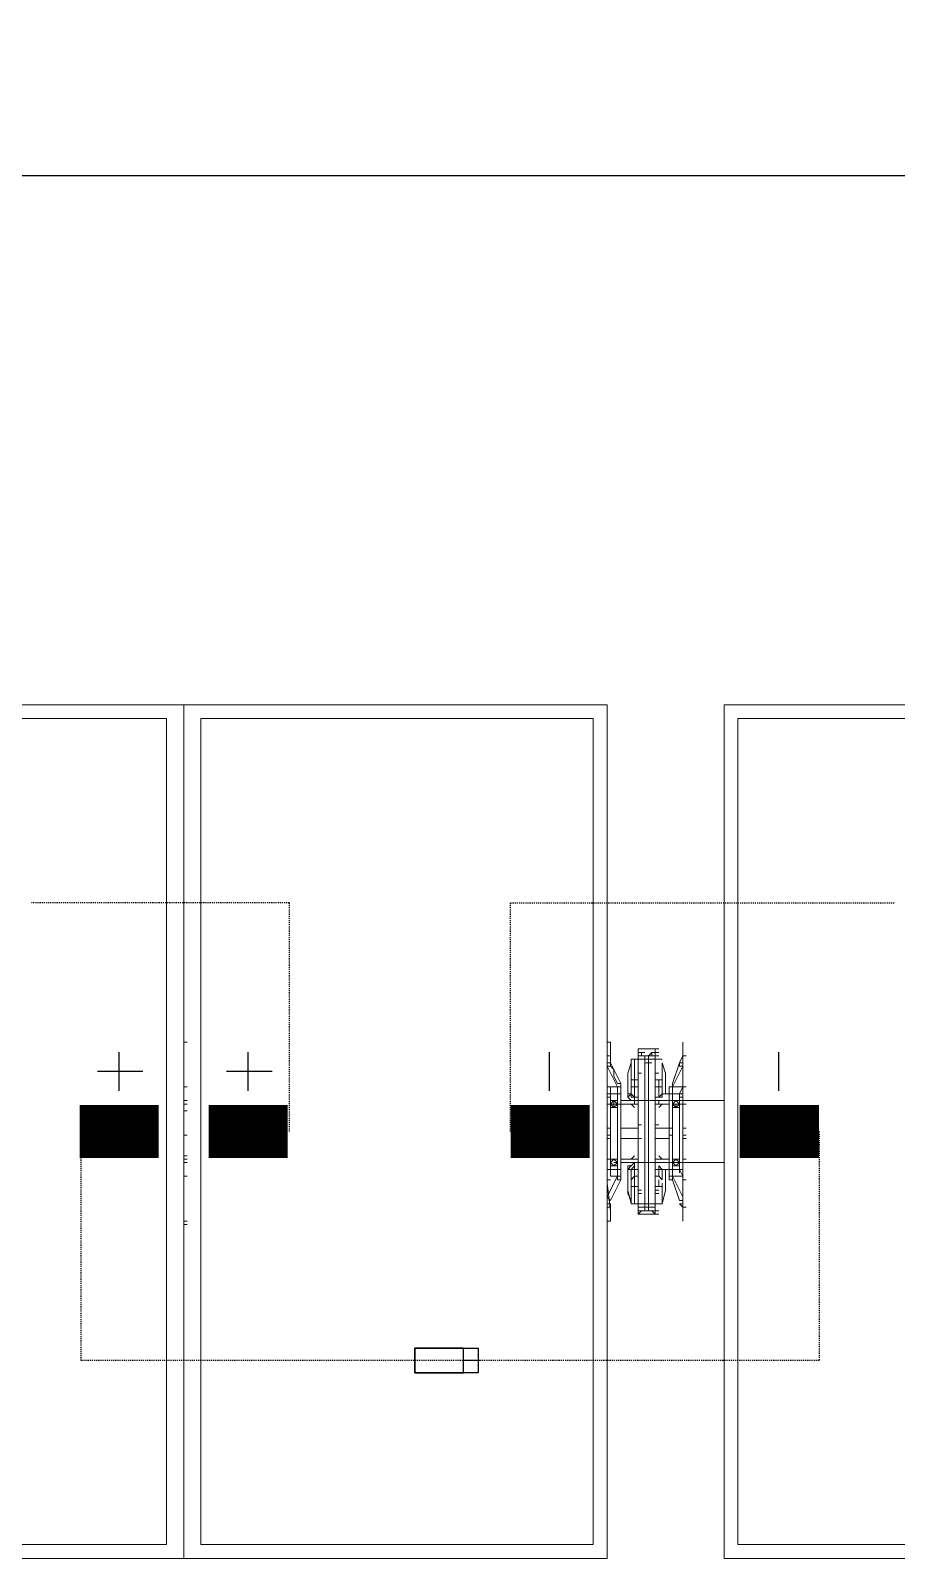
# Model space of a CAD drawing. Header units: feet. Extents: x -354 to 55127, y -297 to 4121.
# Drawn here: x 4968.8 to 5050.3, y 3657.8 to 3801.5 of the extents above; entities that cross this region are included whole.
import ezdxf

# ---------------------------------------------------------------- set-up
doc = ezdxf.new("R2010")
doc.units = ezdxf.units.FT
doc.header["$MEASUREMENT"] = 0
doc.linetypes.add('HIDDEN', pattern=[0.375, 0.25, -0.125])
for name, color, linetype in [('E-HARN-COMP', 8, 'Continuous'), ('E-TRNK-CABL-NEG', 6, 'HIDDEN'), ('E-TRUNK-CABLE-POS', 6, 'HIDDEN'), ('G-ANNO-TEXT', 1, 'Continuous'), ('Polarity-Text', 7, 'Continuous')]:
    doc.layers.add(name, color=color, linetype=linetype)

# ---------------------------------------------------------------- blocks, each defined once
blk = doc.blocks.new('A$C47dfd34d')
at = {"lineweight": 5}
for points in [[(4.0715, 0.41332), (2.21824, 0.41332)], [(5.98142, 0.41332), (4.12817, 0.41332)], [(3.86651, 0.23499), (3.86651, 0.24666), (3.86651, 0.24332)], [(4.0765, 0.21999), (4.0765, 0.21832), (4.0765, 0.21999), (4.07483, 0.21832), (4.07483, 0.21999), (4.07483, 0.21832), (4.0765, 0.21999), (4.0765, 0.22166), (4.07483, 0.22166), (4.0765, 0.22166), (4.0765, 0.21999), (4.07483, 0.21999), (4.0765, 0.21999), (4.07483, 0.21999), (4.0765, 0.21999), (4.07483, 0.21999), (4.0765, 0.21999), (4.07483, 0.21999), (4.0765, 0.21999), (4.07483, 0.21999), (4.0765, 0.21999), (4.07483, 0.21999), (4.0765, 0.21999), (4.07483, 0.21999), (4.0765, 0.21999), (4.07483, 0.21999), (4.0765, 0.21999), (4.07483, 0.21999), (4.0765, 0.21999), (4.07483, 0.21999), (4.0765, 0.21999), (4.0765, 0.22166), (4.07483, 0.22166), (4.07317, 0.22166), (4.07317, 0.21999), (4.07317, 0.22166), (4.07483, 0.22166), (4.0765, 0.22166), (4.0765, 0.21999), (4.07483, 0.21999), (4.07317, 0.21999), (4.07317, 0.22166), (4.07483, 0.22166), (4.07317, 0.22166), (4.07317, 0.21999), (4.07483, 0.21999), (4.07483, 0.21832), (4.0765, 0.21999), (4.0765, 0.22166), (4.0765, 0.22499), (4.07817, 0.22499), (4.07817, 0.18833), (4.0765, 0.18833), (4.07817, 0.18833), (4.07817, 0.18333), (4.0765, 0.18333), (4.0765, 0.18499), (4.07317, 0.18499), (4.07317, 0.18666), (4.07317, 0.18833), (4.0715, 0.18833), (4.0715, 0.18666), (4.0715, 0.18833), (4.07317, 0.18833), (4.0715, 0.18833), (4.0715, 0.22332), (4.0715, 0.22499), (4.0715, 0.22332), (4.07317, 0.22332), (4.07317, 0.22166), (4.07317, 0.22332), (4.07317, 0.22499), (4.0715, 0.22499), (4.0715, 0.22666), (4.0715, 0.22499), (4.07317, 0.22499), (4.07317, 0.22832), (4.0765, 0.22832), (4.07817, 0.22832), (4.07817, 0.22999), (4.07317, 0.23999), (4.07317, 0.24332), (4.07317, 0.24999), (4.0715, 0.24999), (4.07317, 0.24999), (4.07317, 0.24332), (4.07317, 0.24999), (4.0715, 0.24999), (4.07317, 0.24999), (4.07317, 0.24332), (4.07317, 0.23999), (4.0715, 0.23999), (4.07317, 0.23999), (4.07317, 0.23832), (4.0715, 0.23832), (4.0765, 0.22832), (4.0765, 0.22666), (4.0765, 0.22499), (4.07317, 0.22499), (4.07317, 0.22332), (4.07317, 0.22166), (4.07317, 0.22332), (4.0715, 0.22332)], [(4.07817, 0.21999), (4.0865, 0.21999), (4.07817, 0.21999), (4.0865, 0.21999), (4.08483, 0.21999), (4.08483, 0.22166), (4.0865, 0.22166), (4.0865, 0.19166), (4.08983, 0.19166), (4.08983, 0.22166), (4.08983, 0.23999), (4.08983, 0.24332), (4.08817, 0.24332), (4.08817, 0.24499), (4.0865, 0.24499), (4.0865, 0.24666), (4.08817, 0.24666), (4.09483, 0.24666), (4.09483, 0.24499), (4.09483, 0.24666), (4.09483, 0.24499), (4.09317, 0.24499), (4.09317, 0.24332), (4.0915, 0.24332), (4.09317, 0.24332)], [(4.08483, 0.22499), (4.08483, 0.22332), (4.0865, 0.22332), (4.08483, 0.22332), (4.08483, 0.22166), (4.08317, 0.22166), (4.0815, 0.22332), (4.0815, 0.22499), (4.0815, 0.22666), (4.0815, 0.22832), (4.0815, 0.23499), (4.08317, 0.23999), (4.08317, 0.23832), (4.08317, 0.23666), (4.08317, 0.23166), (4.08317, 0.23999), (4.0815, 0.23499), (4.0815, 0.22499), (4.0815, 0.22666), (4.0815, 0.22499), (4.0815, 0.23499), (4.08317, 0.23999), (4.08317, 0.23166), (4.08317, 0.22999), (4.08317, 0.22832), (4.08483, 0.22832), (4.08483, 0.23166), (4.0865, 0.23166), (4.08483, 0.23166), (4.08317, 0.23166), (4.08317, 0.23999), (4.08317, 0.24166), (4.08483, 0.24166), (4.08483, 0.22832), (4.0865, 0.22832), (4.08483, 0.22832), (4.08483, 0.22332), (4.08317, 0.22332), (4.08317, 0.22999), (4.08317, 0.22832), (4.08483, 0.22832), (4.08483, 0.23166), (4.08483, 0.24166), (4.0865, 0.24166), (4.0865, 0.24332), (4.08817, 0.24332), (4.0865, 0.24332), (4.0865, 0.24499), (4.0865, 0.24666), (4.08817, 0.24666), (4.0865, 0.24666), (4.08817, 0.24666), (4.0865, 0.24666), (4.0865, 0.24499), (4.0865, 0.24666), (4.0865, 0.24499), (4.0865, 0.24332), (4.0865, 0.23499), (4.0865, 0.21166), (4.0865, 0.20832), (4.0865, 0.20999), (4.0865, 0.20832), (4.0865, 0.20999), (4.0865, 0.20832), (4.0865, 0.20999), (4.08817, 0.20999), (4.0865, 0.20999), (4.08817, 0.20999), (4.0865, 0.20999), (4.0865, 0.21166), (4.0865, 0.20999), (4.08817, 0.20999), (4.0865, 0.20999), (4.0865, 0.21166), (4.0865, 0.20999), (4.0865, 0.21166), (4.0865, 0.20999), (4.0865, 0.20832), (4.0865, 0.21166), (4.0865, 0.23499), (4.0865, 0.24332), (4.0865, 0.23499)], [(4.08317, 0.24166), (4.08483, 0.24166), (4.08317, 0.24166), (4.08483, 0.24166), (4.0865, 0.24166), (4.08983, 0.24166), (4.0915, 0.24166), (4.0915, 0.24332), (4.09317, 0.24499), (4.09483, 0.24499), (4.09483, 0.24666), (4.08817, 0.24666), (4.0865, 0.24666), (4.0865, 0.24499), (4.0865, 0.23499), (4.08817, 0.23499), (4.0865, 0.23499), (4.08817, 0.23499), (4.0865, 0.23499), (4.08817, 0.23499)], [(4.08483, 0.19166), (4.0865, 0.19166), (4.08483, 0.19166), (4.0865, 0.19166), (4.08483, 0.19166), (4.0865, 0.19166), (4.0865, 0.22166), (4.08983, 0.22166), (4.08983, 0.19166), (4.0865, 0.19166), (4.08483, 0.19166), (4.0865, 0.19166), (4.08483, 0.19166), (4.0865, 0.19166), (4.0865, 0.22166), (4.08983, 0.22166), (4.08983, 0.23999), (4.0915, 0.23999), (4.09317, 0.23999), (4.0915, 0.23999), (4.08983, 0.23999), (4.0915, 0.23999), (4.09317, 0.23999), (4.0915, 0.23999), (4.08983, 0.23999), (4.08983, 0.24332), (4.08817, 0.24332), (4.08817, 0.24499), (4.0865, 0.24499), (4.0865, 0.24666), (4.08817, 0.24666), (4.09483, 0.24666), (4.09483, 0.24499), (4.0965, 0.24499), (4.09483, 0.24499), (4.09483, 0.24666), (4.0965, 0.24666)], [(4.0915, 0.24332), (4.08983, 0.24332), (4.0915, 0.24332), (4.08983, 0.24332), (4.08817, 0.24332), (4.08983, 0.24332), (4.0915, 0.24332), (4.08983, 0.24332), (4.08817, 0.24332), (4.08983, 0.24332), (4.08817, 0.24332), (4.08817, 0.24499), (4.0865, 0.24499), (4.0865, 0.24666), (4.0865, 0.24499), (4.08817, 0.24499), (4.08817, 0.24332), (4.08983, 0.24332), (4.08983, 0.24166), (4.0865, 0.24166), (4.0865, 0.22166), (4.08483, 0.22166), (4.0865, 0.22166), (4.08483, 0.22166), (4.0865, 0.22166)], [(4.08983, 0.24499), (4.08817, 0.24499), (4.0865, 0.24499), (4.08817, 0.24499), (4.08817, 0.24332), (4.08817, 0.24499), (4.0865, 0.24499), (4.0865, 0.24666), (4.09317, 0.24666)], [(4.0865, 0.24666), (4.0865, 0.24499), (4.0865, 0.24666)], [(4.0865, 0.24666), (4.0865, 0.24499), (4.08817, 0.24499), (4.08983, 0.24499), (4.08817, 0.24499), (4.0865, 0.24499), (4.08817, 0.24499), (4.08817, 0.24332), (4.08983, 0.24332), (4.0915, 0.24332), (4.08983, 0.24332), (4.08817, 0.24332), (4.08983, 0.24332), (4.08817, 0.24332), (4.08983, 0.24332), (4.0915, 0.24332), (4.0915, 0.24166), (4.0915, 0.24332), (4.09317, 0.24499), (4.09483, 0.24499), (4.09483, 0.24666), (4.09483, 0.24499), (4.09483, 0.24332), (4.09483, 0.23499), (4.09483, 0.21166), (4.09483, 0.20832), (4.1015, 0.20832), (4.10317, 0.20832), (4.1015, 0.20832), (4.1015, 0.20499)], [(4.0915, 0.24166), (4.08983, 0.24166), (4.08983, 0.24332), (4.08817, 0.24332), (4.08817, 0.24499), (4.0865, 0.24499), (4.08817, 0.24499), (4.08817, 0.24332), (4.08983, 0.24332), (4.08983, 0.24166), (4.0915, 0.24166), (4.08983, 0.24166), (4.08983, 0.22166), (4.08983, 0.19166), (4.0865, 0.19166), (4.0865, 0.22166)], [(4.0865, 0.24499), (4.0865, 0.24499)], [(4.0865, 0.24499), (4.0865, 0.24499)], [(4.10317, 0.20499), (4.1015, 0.20499), (4.1015, 0.20832), (4.09483, 0.20832), (4.09483, 0.20999), (4.0965, 0.20999), (4.09483, 0.20999), (4.0965, 0.20999), (4.09483, 0.20999), (4.09483, 0.20832), (4.09483, 0.21166), (4.09483, 0.23499), (4.09483, 0.24332), (4.09317, 0.24332), (4.09483, 0.24332), (4.09317, 0.24332), (4.09317, 0.24499), (4.09483, 0.24499), (4.09483, 0.24332), (4.09483, 0.23499), (4.09483, 0.21166), (4.09483, 0.20999), (4.09483, 0.21166), (4.09483, 0.23499), (4.0965, 0.23499), (4.09483, 0.23499), (4.09483, 0.24332), (4.09317, 0.24332), (4.09483, 0.24332), (4.09317, 0.24332), (4.0915, 0.24332), (4.09317, 0.24332), (4.0915, 0.24332), (4.09317, 0.24332), (4.0915, 0.24332), (4.08983, 0.24332), (4.0915, 0.24332), (4.08983, 0.24332), (4.0915, 0.24332), (4.09317, 0.24332), (4.0915, 0.24332), (4.09317, 0.24332), (4.0915, 0.24332), (4.09317, 0.24332), (4.0915, 0.24332), (4.09317, 0.24332), (4.0915, 0.24332), (4.09317, 0.24332), (4.0915, 0.24332), (4.08983, 0.24332), (4.0915, 0.24332), (4.08983, 0.24332), (4.0915, 0.24332), (4.08983, 0.24332), (4.08817, 0.24332), (4.08983, 0.24332), (4.08817, 0.24332), (4.08983, 0.24332), (4.08983, 0.19166), (4.0865, 0.19166), (4.0865, 0.17166), (4.08983, 0.17166), (4.0915, 0.17166), (4.0915, 0.19166), (4.08983, 0.19166), (4.08983, 0.17166), (4.08983, 0.19166), (4.08983, 0.17166), (4.0865, 0.17166), (4.0865, 0.19166), (4.0865, 0.17166), (4.08983, 0.17166), (4.08983, 0.19166), (4.0915, 0.19166), (4.08983, 0.19166)], [(4.0865, 0.24499), (4.0865, 0.24499)], [(4.0865, 0.24499), (4.0865, 0.24499)], [(4.0865, 0.24499), (4.0865, 0.24499)], [(4.0865, 0.24332), (4.0865, 0.24499)], [(4.0865, 0.24499), (4.0865, 0.24499)], [(4.09483, 0.24499), (4.09483, 0.24499)], [(4.09483, 0.24499), (4.09483, 0.24499)], [(4.09483, 0.24499), (4.09483, 0.24499)], [(4.09483, 0.24499), (4.09483, 0.24499)], [(4.10817, 0.24999), (4.10817, 0.24332), (4.10983, 0.24332), (4.10817, 0.24332), (4.1065, 0.23999), (4.10317, 0.22999), (4.10317, 0.22832), (4.10317, 0.22666), (4.10317, 0.22499), (4.1065, 0.22499), (4.10817, 0.22832), (4.10317, 0.22832), (4.10317, 0.22999), (4.1065, 0.23999), (4.1065, 0.23832), (4.10817, 0.23832), (4.10317, 0.22832), (4.10317, 0.22499), (4.1065, 0.22499), (4.10817, 0.22832), (4.10317, 0.22832), (4.10817, 0.23832), (4.1065, 0.23832), (4.1065, 0.23999), (4.10817, 0.23999), (4.1065, 0.23999), (4.10817, 0.24332), (4.10817, 0.24999), (4.10817, 0.16333)], [(4.0715, 0.24332), (4.07317, 0.24332), (4.0715, 0.24332)], [(4.0715, 0.24332), (4.07317, 0.24332), (4.0715, 0.24332)], [(4.08317, 0.23999), (4.0815, 0.23499), (4.0815, 0.22499), (4.08317, 0.22499), (4.08317, 0.22999), (4.08317, 0.22332), (4.08483, 0.22332), (4.08483, 0.22832), (4.08483, 0.23166), (4.0865, 0.23166), (4.08317, 0.23166), (4.08317, 0.22999), (4.08317, 0.22332), (4.08483, 0.22332), (4.08483, 0.22832), (4.0865, 0.22832), (4.08483, 0.22832), (4.08317, 0.22832), (4.08317, 0.22999), (4.08317, 0.23166), (4.08483, 0.23166), (4.08483, 0.24166), (4.0865, 0.24166), (4.0865, 0.24332), (4.08817, 0.24332), (4.0865, 0.24332), (4.0865, 0.23499), (4.0865, 0.21166), (4.0865, 0.20832), (4.07817, 0.20832), (4.07817, 0.20499), (4.07817, 0.20832), (4.0865, 0.20832), (4.0865, 0.21166), (4.0865, 0.23499), (4.0865, 0.21166), (4.0865, 0.23499), (4.0865, 0.24332), (4.0865, 0.23499), (4.0865, 0.24332), (4.0865, 0.24166), (4.08483, 0.24166), (4.08483, 0.23166), (4.08317, 0.23166), (4.08317, 0.22999), (4.08317, 0.22832), (4.08483, 0.22832), (4.08483, 0.22332), (4.0865, 0.22332), (4.08483, 0.22332), (4.08317, 0.22499), (4.08483, 0.22332), (4.08317, 0.22499), (4.0815, 0.22499), (4.08317, 0.22499), (4.08483, 0.22332), (4.08317, 0.22499), (4.08483, 0.22332), (4.08483, 0.22499), (4.08483, 0.22332), (4.08317, 0.22499), (4.08483, 0.22332), (4.08317, 0.22499), (4.0815, 0.22332), (4.08317, 0.22166), (4.0865, 0.22166), (4.08483, 0.22166), (4.08483, 0.21999), (4.0865, 0.21999), (4.07817, 0.21999), (4.08317, 0.21999), (4.08483, 0.21832), (4.08317, 0.21999), (4.07817, 0.21999), (4.0765, 0.21999), (4.07483, 0.21999), (4.0765, 0.21999), (4.07483, 0.21999), (4.0765, 0.21999), (4.07483, 0.21999), (4.0765, 0.21999), (4.07483, 0.21999), (4.0765, 0.21999), (4.07483, 0.21999), (4.07317, 0.21999), (4.0715, 0.21999), (4.07317, 0.21999), (4.07317, 0.21832), (4.07483, 0.21832), (4.0765, 0.21832), (4.0765, 0.19333), (4.07483, 0.19333), (4.07317, 0.19333), (4.07317, 0.19166), (4.07483, 0.18999), (4.07317, 0.18999), (4.07317, 0.19166), (4.07317, 0.19333), (4.07483, 0.19333), (4.0765, 0.19333), (4.0765, 0.19166), (4.0765, 0.18999), (4.07483, 0.18999), (4.0765, 0.18999), (4.0765, 0.19166), (4.0765, 0.18999), (4.0765, 0.19166), (4.0765, 0.19333), (4.0765, 0.21832), (4.0765, 0.19333), (4.0765, 0.19166), (4.0765, 0.18999), (4.07483, 0.18999), (4.0765, 0.18999), (4.07483, 0.18999), (4.07317, 0.19166), (4.07317, 0.19333), (4.07483, 0.19333), (4.07317, 0.19333), (4.07483, 0.19333), (4.0765, 0.19333), (4.07483, 0.19333), (4.07317, 0.19333), (4.07317, 0.19166), (4.07317, 0.19333), (4.07317, 0.21832), (4.07317, 0.19333), (4.0715, 0.19333), (4.07317, 0.19333), (4.07317, 0.21832), (4.07317, 0.21999), (4.07317, 0.22166), (4.07483, 0.22166), (4.07317, 0.22166), (4.07317, 0.21999), (4.07317, 0.22166), (4.07483, 0.22166), (4.0765, 0.22166), (4.0765, 0.21999), (4.0765, 0.21832), (4.0765, 0.19333), (4.0765, 0.19166), (4.07483, 0.19166), (4.0765, 0.19166), (4.07483, 0.19166), (4.0765, 0.19166), (4.07483, 0.19166), (4.0765, 0.19166), (4.07483, 0.19166), (4.0765, 0.19166), (4.07483, 0.19166), (4.0765, 0.19166), (4.07483, 0.19166), (4.0765, 0.19166), (4.07483, 0.19166), (4.0765, 0.19166), (4.07483, 0.19166), (4.0765, 0.19166), (4.07483, 0.19166), (4.0765, 0.19166), (4.07483, 0.19166), (4.0765, 0.19166), (4.07483, 0.19166), (4.0765, 0.19166), (4.07483, 0.19166), (4.0765, 0.19166), (4.07483, 0.19166), (4.0765, 0.19166), (4.07483, 0.19166), (4.0765, 0.19166), (4.07483, 0.19166), (4.0765, 0.19166), (4.07483, 0.19166), (4.0765, 0.19166), (4.0765, 0.19333), (4.0765, 0.19166), (4.0765, 0.18999), (4.0765, 0.18833), (4.07817, 0.18833), (4.07817, 0.18333), (4.07817, 0.18499), (4.0765, 0.18499), (4.07317, 0.18499), (4.07317, 0.18833), (4.0765, 0.18833), (4.0765, 0.18499), (4.07317, 0.18499), (4.07317, 0.18833), (4.0715, 0.18833), (4.0715, 0.18666), (4.0715, 0.18833), (4.0715, 0.18666), (4.0715, 0.18833), (4.07317, 0.18833), (4.0715, 0.18833), (4.0715, 0.22332)], [(4.0715, 0.24332), (4.07317, 0.24332), (4.0715, 0.24332)], [(4.0715, 0.24332), (4.07317, 0.24332), (4.0715, 0.24332)], [(4.07317, 0.23999), (4.07317, 0.23999)], [(4.07317, 0.23999), (4.07317, 0.23999)], [(4.07317, 0.23999), (4.07317, 0.23999)], [(4.08817, 0.16833), (4.08983, 0.16833), (4.08817, 0.16833), (4.08983, 0.16833), (4.08817, 0.16833), (4.08983, 0.16833), (4.08817, 0.16833), (4.0865, 0.16833), (4.0865, 0.16999), (4.0865, 0.16833), (4.0865, 0.16999), (4.0865, 0.16833), (4.08817, 0.16833), (4.08983, 0.16833), (4.08817, 0.16833), (4.0865, 0.16833), (4.0865, 0.16999), (4.0865, 0.16833), (4.0865, 0.16666), (4.08817, 0.16833), (4.08983, 0.16833), (4.08983, 0.17166), (4.0915, 0.17166), (4.0915, 0.16833), (4.08983, 0.16833), (4.08817, 0.16833), (4.08983, 0.16833), (4.08817, 0.16833), (4.0865, 0.16666), (4.08817, 0.16833), (4.08983, 0.16833), (4.08817, 0.16833), (4.08983, 0.16833), (4.08817, 0.16833), (4.0865, 0.16833), (4.0865, 0.16999), (4.0865, 0.16833), (4.0865, 0.16666), (4.08817, 0.16833), (4.08983, 0.16833), (4.08983, 0.17166), (4.08983, 0.16999), (4.0915, 0.16999), (4.09317, 0.16999), (4.0915, 0.16999), (4.08983, 0.16999), (4.0915, 0.16999), (4.08983, 0.16999), (4.08817, 0.16999), (4.08983, 0.16999), (4.0915, 0.16999), (4.08983, 0.16999), (4.0915, 0.16999), (4.09317, 0.16999), (4.0915, 0.16999), (4.09317, 0.16999), (4.0915, 0.16999), (4.08983, 0.16999), (4.08983, 0.17166), (4.0915, 0.17166), (4.0915, 0.19166), (4.08983, 0.19166), (4.08983, 0.22166), (4.0915, 0.22166), (4.08983, 0.22166), (4.08983, 0.23999), (4.08983, 0.24332), (4.08817, 0.24332), (4.0865, 0.24332), (4.08817, 0.24332), (4.08983, 0.24332), (4.08983, 0.23999), (4.08983, 0.22166), (4.0915, 0.22166), (4.08983, 0.22166)], [(4.0865, 0.24332), (4.0865, 0.22166)], [(4.0865, 0.24332), (4.08817, 0.24332)], [(4.0865, 0.24332), (4.08817, 0.24332)], [(4.08817, 0.24332), (4.08983, 0.24332)], [(4.08817, 0.24332), (4.08983, 0.24332)], [(4.09483, 0.21999), (4.1015, 0.21999), (4.09483, 0.21999), (4.0965, 0.21999), (4.0965, 0.22166), (4.09483, 0.22166), (4.0965, 0.22166), (4.09817, 0.22166), (4.0965, 0.22166), (4.09483, 0.22166), (4.09483, 0.19166), (4.0915, 0.19166), (4.08983, 0.19166), (4.08983, 0.22166), (4.0915, 0.22166), (4.0915, 0.24166), (4.09483, 0.24166), (4.09483, 0.22166), (4.0915, 0.22166), (4.0915, 0.19166), (4.08983, 0.19166), (4.08983, 0.17166), (4.08983, 0.16999), (4.0915, 0.16999), (4.09317, 0.16999), (4.0915, 0.16999), (4.08983, 0.16999), (4.0915, 0.16999), (4.09317, 0.16999), (4.0915, 0.16999), (4.08983, 0.16999), (4.08983, 0.17166), (4.0915, 0.17166), (4.09317, 0.17166), (4.0915, 0.17166), (4.09317, 0.17166), (4.0915, 0.17166)], [(4.09483, 0.24166), (4.09817, 0.24166), (4.09483, 0.24166), (4.09483, 0.24332), (4.0965, 0.24332), (4.09483, 0.24332), (4.0965, 0.24332), (4.09483, 0.24332), (4.0965, 0.24332), (4.09483, 0.24332), (4.09483, 0.24166), (4.09483, 0.23166), (4.09817, 0.23166), (4.09817, 0.23999), (4.09983, 0.23499), (4.09983, 0.22499)], [(4.1015, 0.22499), (4.09983, 0.22499), (4.09983, 0.23499), (4.09817, 0.23999), (4.09817, 0.23166), (4.09483, 0.23166), (4.09483, 0.24166), (4.0965, 0.24166)], [(4.0965, 0.23999), (4.0965, 0.23999)], [(4.0965, 0.23999), (4.0965, 0.23999)], [(4.10817, 0.24332), (4.10817, 0.24332)], [(4.10817, 0.23999), (4.10817, 0.23999)], [(4.10817, 0.23999), (4.10817, 0.23999)], [(4.0815, 0.22499), (4.0815, 0.23499), (4.0815, 0.22499), (4.0815, 0.22666)], [(4.08317, 0.23499), (4.08317, 0.23499)], [(4.08317, 0.23499), (4.08317, 0.23499)], [(4.08317, 0.23499), (4.08317, 0.23499)], [(4.0865, 0.23499), (4.0865, 0.20999), (4.0865, 0.23499)], [(4.09483, 0.23166), (4.0965, 0.23166)], [(4.09483, 0.23166), (4.0965, 0.23166)], [(4.09817, 0.23499), (4.09817, 0.23499)], [(4.09817, 0.23499), (4.09817, 0.23499)], [(4.09817, 0.22999), (4.09817, 0.22499)], [(4.09817, 0.22999), (4.09817, 0.22499)], [(3.86651, 0.22832), (3.86818, 0.22832)], [(4.07317, 0.18833), (4.07317, 0.18999), (4.07317, 0.18833), (4.0765, 0.18833), (4.0765, 0.18499), (4.0715, 0.17499), (4.07317, 0.17333), (4.07817, 0.18333), (4.0765, 0.18333), (4.0765, 0.18499), (4.07317, 0.18499), (4.07317, 0.18833), (4.0765, 0.18833), (4.0765, 0.18499), (4.07817, 0.18499), (4.07817, 0.18333), (4.07817, 0.18833), (4.0765, 0.18833), (4.07817, 0.18833), (4.07817, 0.22499), (4.0765, 0.22499), (4.0765, 0.22166), (4.0765, 0.22499), (4.07817, 0.22499), (4.07817, 0.18833), (4.0765, 0.18833), (4.0765, 0.18999), (4.07483, 0.18999)], [(4.0765, 0.22499), (4.0765, 0.22499)], [(4.0765, 0.22499), (4.0765, 0.22499)], [(4.0765, 0.22499), (4.0765, 0.22499)], [(4.07817, 0.22499), (4.07817, 0.22499)], [(4.07817, 0.22499), (4.07817, 0.22499)], [(4.07817, 0.22499), (4.07817, 0.22499)], [(4.0965, 0.22332), (4.09817, 0.22332), (4.09817, 0.22499)], [(4.0965, 0.22332), (4.09817, 0.22332), (4.09817, 0.22499)], [(4.0965, 0.22332), (4.09817, 0.22499)], [(4.0965, 0.22332), (4.09817, 0.22499)], [(4.1015, 0.18833), (4.1015, 0.22499), (4.10317, 0.22499), (4.1015, 0.22499), (4.1015, 0.22832), (4.1015, 0.22499), (4.10317, 0.22499), (4.1015, 0.22499), (4.1015, 0.18833), (4.10317, 0.18833), (4.10317, 0.18999), (4.10317, 0.19166), (4.10317, 0.18999), (4.10317, 0.18833), (4.1015, 0.18833), (4.1015, 0.18333), (4.10317, 0.18333), (4.1015, 0.18333), (4.1015, 0.18499), (4.10317, 0.18499), (4.10817, 0.17499), (4.10817, 0.17333), (4.1065, 0.17333), (4.10317, 0.18333), (4.10317, 0.18499), (4.10317, 0.18833), (4.1065, 0.18833), (4.10817, 0.18833), (4.10817, 0.22332), (4.1065, 0.22332), (4.10817, 0.22332), (4.10817, 0.22499), (4.10817, 0.22332), (4.10817, 0.18833), (4.1065, 0.18833), (4.1065, 0.18999), (4.1065, 0.18833), (4.1065, 0.18666), (4.1065, 0.18833), (4.10817, 0.18499), (4.10317, 0.18499), (4.1015, 0.18499), (4.1015, 0.18333), (4.1015, 0.18833), (4.10317, 0.18833), (4.1015, 0.18833), (4.09983, 0.18833), (4.09983, 0.17833), (4.09983, 0.18833)], [(4.1015, 0.22499), (4.1015, 0.22499)], [(4.1015, 0.22499), (4.1015, 0.22499)], [(4.10317, 0.22499), (4.10317, 0.22499)], [(3.86651, 0.22166), (3.86818, 0.22166)], [(3.86651, 0.21999), (3.86818, 0.21999)], [(3.86651, 0.21832), (3.86651, 0.21666), (3.86818, 0.21666)], [(4.07317, 0.22166), (4.07317, 0.22166)], [(4.07317, 0.22166), (4.07317, 0.22166)], [(4.07317, 0.22166), (4.07317, 0.22166)], [(4.07317, 0.22166), (4.07317, 0.22166)], [(4.07317, 0.21999), (4.07317, 0.21999)], [(4.07317, 0.21999), (4.07317, 0.21999)], [(4.07317, 0.21999), (4.07317, 0.21999)], [(4.07317, 0.21999), (4.07317, 0.21999)], [(4.07317, 0.21832), (4.07317, 0.21832)], [(4.07317, 0.21832), (4.07317, 0.21832)], [(4.07317, 0.21832), (4.07317, 0.21832)], [(4.07317, 0.21832), (4.07317, 0.21832)], [(4.07483, 0.22166), (4.07483, 0.22166)], [(4.07483, 0.22166), (4.07483, 0.22166)], [(4.07483, 0.22166), (4.07483, 0.22166)], [(4.07483, 0.22166), (4.0765, 0.22166)], [(4.07483, 0.22166), (4.07483, 0.22166)], [(4.0765, 0.22166), (4.07483, 0.22166)], [(4.07483, 0.22166), (4.07483, 0.22166)], [(4.07483, 0.21832), (4.07483, 0.21832)], [(4.07483, 0.21832), (4.07483, 0.21832)], [(4.07483, 0.21832), (4.07483, 0.21832)], [(4.07483, 0.21832), (4.07483, 0.21832)], [(4.0765, 0.22166), (4.0765, 0.22166)], [(4.0765, 0.22166), (4.0765, 0.22166)], [(4.0765, 0.22166), (4.0765, 0.22166)], [(4.0765, 0.22166), (4.0765, 0.22166)], [(4.0765, 0.21999), (4.0765, 0.21999)], [(4.0765, 0.21999), (4.0765, 0.21999)], [(4.0765, 0.21999), (4.0765, 0.21999)], [(4.0765, 0.21999), (4.0765, 0.21999)], [(4.0765, 0.21832), (4.0765, 0.21832)], [(4.0765, 0.21832), (4.0765, 0.21832)], [(4.0765, 0.21832), (4.0765, 0.21832)], [(4.0765, 0.21832), (4.0765, 0.21832)], [(4.07817, 0.22166), (4.0865, 0.22166)], [(4.0865, 0.22166), (4.07817, 0.22166)], [(4.0865, 0.17666), (4.0865, 0.20166), (4.0865, 0.20333), (4.08817, 0.20333), (4.0865, 0.20333), (4.08817, 0.20333), (4.0865, 0.20333), (4.08817, 0.20333), (4.0865, 0.20333), (4.08817, 0.20333), (4.0865, 0.20333), (4.08817, 0.20333), (4.0865, 0.20333), (4.08817, 0.20333), (4.0865, 0.20333), (4.0865, 0.20166), (4.0865, 0.20333), (4.07817, 0.20333), (4.0865, 0.20333), (4.07817, 0.20333), (4.0865, 0.20333), (4.08817, 0.20333), (4.0865, 0.20333), (4.08817, 0.20333), (4.0865, 0.20333), (4.08817, 0.20333), (4.0865, 0.20333), (4.08817, 0.20333), (4.0865, 0.20333), (4.08817, 0.20333), (4.0865, 0.20333), (4.08817, 0.20333), (4.0865, 0.20333), (4.0865, 0.20166), (4.0865, 0.19999), (4.0865, 0.20166), (4.0865, 0.19999), (4.0865, 0.17833), (4.08817, 0.17833), (4.0865, 0.17833), (4.0865, 0.19999), (4.0865, 0.17833), (4.0865, 0.17666), (4.0865, 0.17999), (4.0865, 0.19499), (4.0865, 0.19833), (4.0865, 0.19999), (4.0865, 0.20166), (4.0865, 0.19999), (4.0865, 0.20333), (4.0865, 0.16666), (4.08817, 0.16833), (4.08983, 0.16833), (4.08983, 0.22166), (4.0915, 0.22166), (4.0915, 0.19166), (4.09483, 0.19166), (4.0965, 0.19166), (4.09483, 0.19166), (4.0965, 0.19166), (4.09817, 0.19166), (4.1015, 0.19166)], [(4.12817, 0.19166), (4.09483, 0.19166), (4.09483, 0.17166), (4.0915, 0.17166), (4.0915, 0.19166), (4.09483, 0.19166), (4.09483, 0.22166), (4.12817, 0.22166)], [(4.1015, 0.21999), (4.09817, 0.21999), (4.0965, 0.21832)], [(4.09983, 0.22166), (4.09983, 0.22166)], [(4.09983, 0.21832), (4.09983, 0.21832)], [(4.10483, 0.22166), (4.10317, 0.22166), (4.10317, 0.21999)], [(4.10817, 0.21999), (4.1065, 0.21999), (4.1065, 0.22166), (4.10483, 0.22166), (4.10317, 0.22166), (4.10317, 0.21999)], [(4.10483, 0.21999), (4.1065, 0.21999), (4.1065, 0.22166), (4.10483, 0.22166), (4.10317, 0.22166), (4.10317, 0.21999)], [(4.10317, 0.22166), (4.10317, 0.22166)], [(4.10317, 0.22166), (4.10317, 0.22166)], [(4.10483, 0.21999), (4.10483, 0.21832), (4.10317, 0.21999)], [(4.10317, 0.21999), (4.10317, 0.21832)], [(4.10317, 0.21999), (4.10317, 0.21999)], [(4.10317, 0.21999), (4.10483, 0.21999)], [(4.10483, 0.21999), (4.10483, 0.21832), (4.10317, 0.21999)], [(4.10317, 0.21999), (4.10317, 0.21999)], [(4.10317, 0.21832), (4.10483, 0.21832)], [(4.10317, 0.21832), (4.10317, 0.21832)], [(4.10317, 0.21832), (4.10317, 0.21832)], [(4.10483, 0.22166), (4.1065, 0.22166), (4.1065, 0.21999)], [(4.10483, 0.22166), (4.10483, 0.22166)], [(4.10483, 0.22166), (4.10483, 0.22166)], [(4.10483, 0.21999), (4.1065, 0.21999)], [(4.10483, 0.21999), (4.1065, 0.21999)], [(4.10483, 0.21999), (4.1065, 0.21999)], [(4.10483, 0.21999), (4.1065, 0.21999)], [(4.10483, 0.21999), (4.1065, 0.21999)], [(4.10483, 0.21999), (4.1065, 0.21999)], [(4.10483, 0.21999), (4.1065, 0.21999)], [(4.10483, 0.21999), (4.1065, 0.21999)], [(4.10483, 0.21999), (4.1065, 0.21999)], [(4.10483, 0.21999), (4.1065, 0.21999)], [(4.10483, 0.21999), (4.1065, 0.21999)], [(4.10483, 0.21999), (4.1065, 0.21999)], [(4.10483, 0.21999), (4.1065, 0.21999)], [(4.10483, 0.21999), (4.1065, 0.21999)], [(4.10483, 0.21999), (4.1065, 0.21999)], [(4.10483, 0.21832), (4.1065, 0.21832)], [(4.10483, 0.21832), (4.10483, 0.21832)], [(4.10483, 0.21832), (4.10483, 0.21832)], [(4.1065, 0.22166), (4.1065, 0.22166)], [(4.1065, 0.22166), (4.1065, 0.22166)], [(4.1065, 0.21999), (4.1065, 0.21999)], [(4.1065, 0.21832), (4.1065, 0.21999)], [(4.1065, 0.21999), (4.1065, 0.21999)], [(4.1065, 0.21832), (4.1065, 0.21832)], [(4.1065, 0.21832), (4.1065, 0.21832)], [(3.86651, 0.20666), (3.86651, 0.20832)], [(4.0715, 0.20832), (4.07317, 0.20832)], [(4.0715, 0.20832), (4.07317, 0.20832)], [(4.0715, 0.20832), (4.07317, 0.20832)], [(4.0715, 0.20832), (4.07317, 0.20832)], [(4.0865, 0.20999), (4.08817, 0.20999)], [(4.0865, 0.20999), (4.08817, 0.20999)], [(4.0865, 0.20832), (4.0865, 0.20999)], [(4.0865, 0.20832), (4.0865, 0.20999)], [(4.0865, 0.20999), (4.08817, 0.20999)], [(4.09483, 0.20999), (4.0965, 0.20999)], [(4.09483, 0.20999), (4.0965, 0.20999)], [(3.86651, 0.20499), (3.86818, 0.20499)], [(4.0865, 0.20333), (4.0865, 0.19999)], [(4.0865, 0.20333), (4.0865, 0.19999)], [(4.0865, 0.20333), (4.0865, 0.19999)], [(4.0865, 0.20333), (4.0865, 0.19999)], [(4.09483, 0.20333), (4.09483, 0.19999), (4.09483, 0.17833), (4.0965, 0.17833), (4.09483, 0.17833), (4.09483, 0.19999), (4.09483, 0.20333), (4.09483, 0.19999), (4.09483, 0.20166), (4.09483, 0.19999), (4.09483, 0.20333), (4.1015, 0.20333), (4.09483, 0.20333), (4.0965, 0.20333), (4.09483, 0.20333), (4.0965, 0.20333), (4.09483, 0.20333), (4.0965, 0.20333), (4.09483, 0.20333), (4.0965, 0.20333), (4.09483, 0.20333), (4.0965, 0.20333), (4.09483, 0.20333), (4.0965, 0.20333), (4.09483, 0.20333), (4.0965, 0.20333), (4.09483, 0.20333), (4.09483, 0.17666), (4.0965, 0.17666), (4.09483, 0.17666), (4.09483, 0.20333), (4.0965, 0.20333)], [(3.86651, 0.19499), (3.86818, 0.19499)], [(3.86651, 0.19333), (3.86818, 0.19333)], [(4.07317, 0.19333), (4.07317, 0.19333)], [(4.07317, 0.18666), (4.07317, 0.18833), (4.07317, 0.18999), (4.07483, 0.18999), (4.07317, 0.19166), (4.07317, 0.19333), (4.07483, 0.19333), (4.0765, 0.19333), (4.07483, 0.19333)], [(4.07317, 0.19333), (4.07317, 0.19333)], [(4.07317, 0.19333), (4.07317, 0.19333)], [(4.07317, 0.19333), (4.07317, 0.19333)], [(4.07483, 0.19333), (4.07483, 0.19333)], [(4.07483, 0.19333), (4.07483, 0.19333)], [(4.07483, 0.19333), (4.07483, 0.19333)], [(4.07483, 0.19333), (4.07483, 0.19333)], [(4.07483, 0.19333), (4.07483, 0.19333)], [(4.0765, 0.19333), (4.0765, 0.19333)], [(4.0765, 0.19333), (4.0765, 0.19333)], [(4.0765, 0.19333), (4.0765, 0.19333)], [(4.0765, 0.19333), (4.0765, 0.19333)], [(4.0965, 0.19499), (4.09817, 0.19333)], [(4.10317, 0.19333), (4.10317, 0.19333)], [(4.10317, 0.19333), (4.10317, 0.19333)], [(4.10483, 0.19333), (4.10483, 0.19333)], [(4.10483, 0.19333), (4.10483, 0.19333)], [(4.1065, 0.19333), (4.1065, 0.19333)], [(4.1065, 0.19333), (4.1065, 0.19333)], [(3.86651, 0.19166), (3.86818, 0.19166)], [(3.86651, 0.18499), (3.86818, 0.18499)], [(4.0715, 0.18666), (4.0715, 0.18833)], [(4.07317, 0.19166), (4.07317, 0.19166)], [(4.07317, 0.19166), (4.07317, 0.19166)], [(4.07317, 0.19166), (4.07317, 0.19166)], [(4.07317, 0.19166), (4.07317, 0.19166)], [(4.07317, 0.18999), (4.07317, 0.18999)], [(4.07317, 0.18999), (4.07317, 0.18999)], [(4.07317, 0.18999), (4.07317, 0.18999)], [(4.07317, 0.18999), (4.07317, 0.18999)], [(4.07483, 0.18999), (4.07483, 0.18999)], [(4.07483, 0.18999), (4.07483, 0.18999)], [(4.07483, 0.18999), (4.07483, 0.18999)], [(4.07483, 0.18999), (4.07483, 0.18999)], [(4.0765, 0.19166), (4.0765, 0.19166)], [(4.0765, 0.19166), (4.0765, 0.19166)], [(4.0765, 0.19166), (4.0765, 0.19166)], [(4.0765, 0.19166), (4.0765, 0.19166)], [(4.0765, 0.18999), (4.0765, 0.18999)], [(4.0765, 0.18999), (4.0765, 0.18999)], [(4.0765, 0.18999), (4.0765, 0.18999)], [(4.0765, 0.18999), (4.0765, 0.18999)], [(4.0765, 0.18833), (4.0765, 0.18833)], [(4.0765, 0.18833), (4.0765, 0.18833)], [(4.0765, 0.18833), (4.0765, 0.18833)], [(4.08983, 0.16833), (4.08983, 0.17166), (4.08983, 0.19166), (4.08983, 0.17166), (4.0865, 0.17166), (4.0865, 0.19166), (4.07817, 0.19166), (4.08317, 0.19166), (4.07817, 0.19166), (4.0865, 0.19166), (4.08483, 0.19166), (4.08317, 0.18999), (4.0815, 0.18833), (4.08317, 0.18833), (4.08317, 0.18333)], [(4.07817, 0.18833), (4.07817, 0.18833)], [(4.07817, 0.18833), (4.07817, 0.18833)], [(4.07817, 0.18833), (4.07817, 0.18833)], [(4.08817, 0.16999), (4.0865, 0.16999), (4.08817, 0.16999), (4.08983, 0.16999), (4.08817, 0.16999), (4.08983, 0.16999), (4.08817, 0.16999), (4.0865, 0.16999), (4.0865, 0.17166), (4.08483, 0.17166), (4.08317, 0.17166), (4.08317, 0.17333), (4.0815, 0.17666), (4.0815, 0.17833), (4.0815, 0.17999), (4.0815, 0.18666), (4.0815, 0.18833), (4.0815, 0.18999), (4.08317, 0.18999), (4.08483, 0.19166), (4.08483, 0.18999), (4.08483, 0.18833), (4.0865, 0.18833), (4.08483, 0.18833), (4.08483, 0.18999), (4.08317, 0.18833), (4.08483, 0.18999), (4.08317, 0.18833)], [(4.0815, 0.18833), (4.0815, 0.17833), (4.0815, 0.18833), (4.08317, 0.18833), (4.08483, 0.18999), (4.08317, 0.18833), (4.08483, 0.18999), (4.08317, 0.18833), (4.08483, 0.18999), (4.08483, 0.18833), (4.08483, 0.18999), (4.08317, 0.18833), (4.08483, 0.18999)], [(4.0815, 0.18666), (4.0815, 0.18833), (4.0815, 0.17833), (4.0815, 0.18833), (4.0815, 0.18666), (4.0815, 0.18833), (4.0815, 0.17833), (4.0815, 0.18833), (4.0815, 0.17833), (4.08317, 0.17166), (4.08317, 0.17999), (4.08317, 0.18166), (4.08317, 0.17999), (4.08483, 0.17999), (4.08483, 0.18333)], [(4.0865, 0.18499), (4.08483, 0.18499), (4.08483, 0.18833), (4.08317, 0.18833), (4.08317, 0.18666)], [(4.08317, 0.18333), (4.08317, 0.18666)], [(4.08317, 0.18333), (4.08317, 0.18666)], [(4.08483, 0.18499), (4.08317, 0.18333)], [(4.0865, 0.16999), (4.0865, 0.17166), (4.0865, 0.16999), (4.0865, 0.17166), (4.08483, 0.17166), (4.0865, 0.17166), (4.08483, 0.17166), (4.08483, 0.18499), (4.08317, 0.18333), (4.08317, 0.18166), (4.08317, 0.17999), (4.08483, 0.17999), (4.0865, 0.17999), (4.08483, 0.17999), (4.08483, 0.17166), (4.08317, 0.17166), (4.08317, 0.17999), (4.08317, 0.18166)], [(4.08483, 0.18499), (4.08317, 0.18333)], [(4.0865, 0.19166), (4.08483, 0.19166), (4.0865, 0.19166)], [(4.08483, 0.18833), (4.08483, 0.18499)], [(4.08483, 0.18833), (4.08483, 0.18499)], [(4.08483, 0.18499), (4.0865, 0.18499)], [(4.0915, 0.16833), (4.09317, 0.16833), (4.0915, 0.16833), (4.09317, 0.16833), (4.0915, 0.16833), (4.09317, 0.16833), (4.09483, 0.16666), (4.09317, 0.16833), (4.09483, 0.16666), (4.0965, 0.16666), (4.09483, 0.16666), (4.09483, 0.16833), (4.09483, 0.17833), (4.09483, 0.16833), (4.09483, 0.17833), (4.09483, 0.16833), (4.0965, 0.16833), (4.09483, 0.16833), (4.09317, 0.16833), (4.0915, 0.16833), (4.09317, 0.16833), (4.0915, 0.16833), (4.08983, 0.16833), (4.0915, 0.16833), (4.08983, 0.16833), (4.0915, 0.16833), (4.0915, 0.17166), (4.09483, 0.17166), (4.09483, 0.19166), (4.0965, 0.19166), (4.09817, 0.19166), (4.0965, 0.19166)], [(4.1015, 0.18833), (4.1015, 0.18833)], [(4.1015, 0.18833), (4.1015, 0.18833)], [(4.10317, 0.19166), (4.10317, 0.19166)], [(4.10317, 0.19166), (4.10317, 0.19166)], [(4.10317, 0.18999), (4.10317, 0.18999)], [(4.10317, 0.18999), (4.10317, 0.18999)], [(4.10317, 0.18833), (4.10317, 0.18833)], [(4.10317, 0.18833), (4.10317, 0.18833)], [(4.10483, 0.18999), (4.10483, 0.18999)], [(4.10483, 0.18999), (4.10483, 0.18999)], [(4.1065, 0.19166), (4.1065, 0.19166)], [(4.1065, 0.19166), (4.1065, 0.19166)], [(4.1065, 0.18999), (4.1065, 0.18999)], [(4.1065, 0.18999), (4.1065, 0.18999)], [(3.86651, 0.16999), (3.86651, 0.16666), (3.86651, 0.17833)], [(4.0715, 0.18166), (4.07317, 0.16833)], [(4.08317, 0.17833), (4.08317, 0.17833)], [(4.08317, 0.17833), (4.08317, 0.17833)], [(4.08317, 0.17833), (4.08317, 0.17833)], [(4.0865, 0.16833), (4.0865, 0.17833), (4.0865, 0.16833), (4.08817, 0.16833), (4.0865, 0.16666), (4.08817, 0.16666), (4.0865, 0.16666), (4.0865, 0.16833), (4.08817, 0.16833), (4.0865, 0.16666), (4.08817, 0.16666), (4.0865, 0.16666), (4.08817, 0.16666), (4.0865, 0.16666), (4.08817, 0.16833), (4.0865, 0.16833), (4.0865, 0.17833), (4.0865, 0.16833), (4.0865, 0.17833), (4.0865, 0.16833), (4.0865, 0.17833), (4.08817, 0.17833)], [(4.09817, 0.17833), (4.09817, 0.17833)], [(4.09817, 0.17833), (4.09817, 0.17833)], [(4.07317, 0.17166), (4.0715, 0.17166), (4.0715, 0.17333)], [(4.07317, 0.17166), (4.0715, 0.17166), (4.0715, 0.17333)], [(4.07317, 0.17333), (4.07317, 0.17333)], [(4.07317, 0.17333), (4.07317, 0.17333)], [(4.07317, 0.17333), (4.07317, 0.17333)], [(4.07317, 0.17333), (4.07317, 0.17333)], [(4.08317, 0.17166), (4.08317, 0.17166)], [(4.08317, 0.17166), (4.08317, 0.17166)], [(4.09483, 0.17166), (4.09483, 0.16999), (4.09317, 0.16999), (4.09483, 0.16999), (4.09483, 0.16833), (4.0965, 0.16833), (4.09483, 0.16833), (4.09317, 0.16833), (4.09483, 0.16666), (4.08817, 0.16666), (4.08983, 0.16666)], [(4.0965, 0.17166), (4.09483, 0.17166), (4.09483, 0.16999), (4.09483, 0.16833), (4.09483, 0.16666), (4.0965, 0.16666), (4.09483, 0.16666), (4.09317, 0.16666), (4.09483, 0.16666)], [(4.0965, 0.17166), (4.0965, 0.17166)], [(4.0965, 0.17166), (4.0965, 0.17166)], [(4.10817, 0.17333), (4.10817, 0.17333)], [(4.10817, 0.17333), (4.10817, 0.17333)], [(3.86651, 0.16666), (3.86651, 0.16666)], [(3.86651, 0.16333), (3.86818, 0.16333)], [(4.0715, 0.16999), (4.07317, 0.16999), (4.0715, 0.16999)], [(4.0715, 0.16999), (4.07317, 0.16999), (4.0715, 0.16999)], [(4.0715, 0.16999), (4.07317, 0.16999), (4.0715, 0.16999)], [(4.07317, 0.16999), (4.07317, 0.16999)], [(4.07317, 0.16999), (4.07317, 0.16999)], [(4.07317, 0.16999), (4.07317, 0.16999)], [(4.07317, 0.16666), (4.07317, 0.16833), (4.07317, 0.16999)], [(4.07317, 0.16666), (4.07317, 0.16666)], [(4.0865, 0.16833), (4.0865, 0.16833)], [(4.0865, 0.16833), (4.0865, 0.16833)], [(4.0865, 0.16833), (4.0865, 0.16833)], [(4.0865, 0.16833), (4.0865, 0.16833)], [(4.0865, 0.16666), (4.0865, 0.16666)], [(4.0865, 0.16666), (4.0865, 0.16666)], [(4.09317, 0.16666), (4.0865, 0.16666), (4.08817, 0.16666), (4.0865, 0.16666)], [(4.0865, 0.16666), (4.0865, 0.16666)], [(4.08983, 0.16833), (4.08817, 0.16833), (4.08983, 0.16833)], [(4.08983, 0.16999), (4.0915, 0.16999)], [(4.08983, 0.16999), (4.0915, 0.16999)], [(4.0915, 0.16999), (4.09317, 0.16999)], [(4.09317, 0.16999), (4.09483, 0.16999)], [(4.09317, 0.16999), (4.09483, 0.16999)], [(4.09483, 0.16833), (4.09483, 0.16833)], [(4.09483, 0.16833), (4.09483, 0.16833)], [(4.09483, 0.16666), (4.09483, 0.16666)], [(4.09483, 0.16666), (4.09483, 0.16666)], [(4.10817, 0.16999), (4.10817, 0.16999)], [(3.86651, 0.16166), (3.86818, 0.16166)]]:
    blk.add_lwpolyline(points, dxfattribs=at)
for points in [[(3.86651, 0.41332), (3.66152, 0.41332), (3.66152, 0), (3.86651, 0)], [(3.86651, 0), (3.86651, 0.41332), (4.0715, 0.41332), (4.0715, 0)], [(4.12817, 0.41332), (4.12817, 0), (4.33316, 0), (4.33316, 0.41332)], [(4.12817, 0), (4.12817, 0.41332)], [(3.66818, 0.00667), (3.85818, 0.00667), (3.85818, 0.40665), (3.66818, 0.40665)], [(3.87484, 0.00667), (3.87484, 0.40665), (4.06483, 0.40665), (4.06483, 0.00667)], [(4.32649, 0.40665), (4.32649, 0.00667), (4.13483, 0.00667), (4.13483, 0.40665)], [(4.13483, 0.00667), (4.13483, 0.40665)], [(3.86818, 0.24999), (3.86651, 0.24999)], [(4.0765, 0.22499), (4.07817, 0.22499), (4.07817, 0.22832), (4.0765, 0.22832), (4.0765, 0.22666), (4.0765, 0.22832), (4.0715, 0.23832), (4.07317, 0.23832), (4.07317, 0.23999), (4.07317, 0.23832), (4.07483, 0.23666), (4.07483, 0.23332), (4.0765, 0.22999), (4.07817, 0.22999), (4.07817, 0.22832), (4.0765, 0.22832), (4.07317, 0.22832), (4.07317, 0.22499), (4.0765, 0.22499), (4.0765, 0.22666), (4.0765, 0.22832), (4.07817, 0.22832), (4.07817, 0.22999), (4.07317, 0.23999), (4.0715, 0.23999), (4.07317, 0.23999), (4.07317, 0.24332), (4.07317, 0.23999), (4.07317, 0.23832), (4.0715, 0.23832), (4.0765, 0.22832), (4.0765, 0.22666), (4.0765, 0.22499), (4.07317, 0.22499), (4.07317, 0.22332), (4.0715, 0.22332), (4.0715, 0.22499), (4.0715, 0.22332), (4.0715, 0.18833), (4.07317, 0.18833), (4.0715, 0.18833), (4.0715, 0.22332), (4.07317, 0.22332), (4.07317, 0.22499), (4.0765, 0.22499), (4.0765, 0.22666), (4.0765, 0.22832), (4.07817, 0.22832), (4.07817, 0.22999), (4.07817, 0.22499)], [(4.07317, 0.22832), (4.07317, 0.22499), (4.0715, 0.22499), (4.0715, 0.22666), (4.0715, 0.22499), (4.07317, 0.22499), (4.07317, 0.22832), (4.0765, 0.22832), (4.0715, 0.23832), (4.07317, 0.23832), (4.07317, 0.23999), (4.07817, 0.22999), (4.07817, 0.22832), (4.0765, 0.22832), (4.07317, 0.22832), (4.0715, 0.22832), (4.0715, 0.22999), (4.0715, 0.22832), (4.07317, 0.22832), (4.0715, 0.22832), (4.0715, 0.22999), (4.0715, 0.22832)], [(4.08983, 0.24166), (4.08983, 0.22166), (4.0865, 0.22166), (4.0865, 0.24166)], [(4.08983, 0.24166), (4.08983, 0.22166), (4.0865, 0.22166), (4.0865, 0.24166)], [(4.0915, 0.22166), (4.0915, 0.24166), (4.09483, 0.24166), (4.09483, 0.22166)], [(4.0765, 0.22499), (4.07817, 0.22499), (4.07817, 0.22832), (4.07817, 0.22999), (4.07817, 0.22832), (4.0765, 0.22832), (4.0765, 0.22666), (4.0765, 0.22832), (4.07817, 0.22832), (4.07817, 0.22499)], [(4.0815, 0.23499), (4.0815, 0.22499)], [(4.08817, 0.23499), (4.0865, 0.23499)], [(4.0965, 0.23499), (4.09483, 0.23499)], [(4.0965, 0.22832), (4.0965, 0.22332), (4.09483, 0.22332), (4.0965, 0.22332), (4.0965, 0.22832), (4.0965, 0.23166), (4.0965, 0.22832), (4.09817, 0.22832), (4.09817, 0.22999), (4.09817, 0.23166), (4.09817, 0.22999), (4.09817, 0.22832), (4.0965, 0.22832), (4.09483, 0.22832)], [(4.09817, 0.22499), (4.09983, 0.22499), (4.09983, 0.23499), (4.09983, 0.22499), (4.09817, 0.22499), (4.09817, 0.22666)], [(4.10317, 0.22999), (4.10317, 0.22832), (4.1015, 0.22832), (4.10317, 0.22832), (4.10317, 0.22666), (4.10317, 0.22832), (4.1015, 0.22832), (4.10317, 0.22832)], [(4.10983, 0.22832), (4.10817, 0.22832), (4.10817, 0.22999), (4.10817, 0.22832)], [(4.0765, 0.22499), (4.07817, 0.22499), (4.07817, 0.18833), (4.0765, 0.18833), (4.0765, 0.18999), (4.07483, 0.18999), (4.07317, 0.18999), (4.07317, 0.19166), (4.07317, 0.18999), (4.07483, 0.18999), (4.07317, 0.19166), (4.07317, 0.19333), (4.0715, 0.19333), (4.07317, 0.19333), (4.07317, 0.21832), (4.07317, 0.21999), (4.0715, 0.21999), (4.07317, 0.21999), (4.07317, 0.21832), (4.07483, 0.21832), (4.07317, 0.21832), (4.07483, 0.21832), (4.0765, 0.21832), (4.07483, 0.21832), (4.0765, 0.21832), (4.0765, 0.21999), (4.0765, 0.22166)], [(4.08483, 0.22332), (4.08317, 0.22332), (4.08317, 0.22499)], [(4.09817, 0.22499), (4.0965, 0.22332), (4.0965, 0.22499), (4.0965, 0.22332), (4.09817, 0.22499), (4.0965, 0.22332)], [(4.1065, 0.22166), (4.1065, 0.22332), (4.1065, 0.22499), (4.10817, 0.22499), (4.10817, 0.22666), (4.10817, 0.22499), (4.1065, 0.22499), (4.1065, 0.22332), (4.1065, 0.22166), (4.10483, 0.22166), (4.10317, 0.22166), (4.10317, 0.21999), (4.10317, 0.21832), (4.10317, 0.19333), (4.10483, 0.19333), (4.1065, 0.19333), (4.1065, 0.21832), (4.10483, 0.21832), (4.10317, 0.21832), (4.10317, 0.19333), (4.10317, 0.19166), (4.10317, 0.19333), (4.10317, 0.19166), (4.10317, 0.18999), (4.10483, 0.18999), (4.1065, 0.19166), (4.1065, 0.18999), (4.10483, 0.18999), (4.10317, 0.18999), (4.10317, 0.19166), (4.10317, 0.19333), (4.10483, 0.19333), (4.10317, 0.19333), (4.10483, 0.19333), (4.1065, 0.19333), (4.1065, 0.19166), (4.10483, 0.19166), (4.1065, 0.19166), (4.10483, 0.19166), (4.1065, 0.19166), (4.10483, 0.19166), (4.1065, 0.19166), (4.10483, 0.19166), (4.1065, 0.19166), (4.10483, 0.19166), (4.1065, 0.19166), (4.10483, 0.19166), (4.1065, 0.19166), (4.10483, 0.19166), (4.1065, 0.19166), (4.10483, 0.19166), (4.1065, 0.19166), (4.10483, 0.19166), (4.1065, 0.19166), (4.10483, 0.18999), (4.1065, 0.18999), (4.1065, 0.19166), (4.1065, 0.19333), (4.1065, 0.19166), (4.1065, 0.19333), (4.10483, 0.19333), (4.1065, 0.19333), (4.1065, 0.21832), (4.1065, 0.21999)], [(4.10317, 0.22166), (4.10317, 0.22499)], [(4.07483, 0.22166), (4.07317, 0.21999), (4.07483, 0.21832), (4.0765, 0.21999)], [(4.07317, 0.21999), (4.07483, 0.22166), (4.0765, 0.22166), (4.0765, 0.21999), (4.07483, 0.21832), (4.07483, 0.21999), (4.07483, 0.21832), (4.0765, 0.21999), (4.0765, 0.22166), (4.07483, 0.22166), (4.07483, 0.21999)], [(4.07483, 0.22166), (4.07317, 0.21999), (4.07483, 0.21832), (4.0765, 0.21999)], [(4.07483, 0.22166), (4.07317, 0.21999), (4.07483, 0.21832), (4.0765, 0.21999)], [(4.07483, 0.22166), (4.07317, 0.21999), (4.07483, 0.21832), (4.0765, 0.21999)], [(4.0865, 0.22166), (4.08483, 0.22166)], [(4.08483, 0.22166), (4.0865, 0.22166)], [(4.08983, 0.19166), (4.08983, 0.22166), (4.0915, 0.22166), (4.0915, 0.19166)], [(4.09817, 0.22166), (4.0965, 0.22166)], [(4.10483, 0.22166), (4.10317, 0.21999), (4.10483, 0.21832), (4.1065, 0.21999)], [(4.10483, 0.22166), (4.10317, 0.21999), (4.10483, 0.21832), (4.1065, 0.21999)], [(4.1065, 0.21999), (4.10483, 0.21999)], [(4.1065, 0.21999), (4.10483, 0.21999)], [(4.10983, 0.21999), (4.10817, 0.21999)], [(4.07317, 0.20832), (4.0715, 0.20832)], [(4.07317, 0.20832), (4.0715, 0.20832)], [(4.0865, 0.20999), (4.08817, 0.20999), (4.0865, 0.20999), (4.08817, 0.20999), (4.0865, 0.20999), (4.0865, 0.20832), (4.07817, 0.20832), (4.07817, 0.20499), (4.07817, 0.20832), (4.0865, 0.20832)], [(4.08817, 0.20999), (4.0865, 0.20999)], [(4.08817, 0.20999), (4.0865, 0.20999)], [(4.09483, 0.21166), (4.09483, 0.20999)], [(4.09483, 0.20999), (4.09483, 0.20832), (4.09483, 0.20999), (4.0965, 0.20999)], [(4.0965, 0.20999), (4.09483, 0.20999)], [(4.10983, 0.20832), (4.10817, 0.20832)], [(4.10983, 0.20832), (4.10817, 0.20832)], [(4.07317, 0.20499), (4.0715, 0.20499)], [(4.07317, 0.20499), (4.0715, 0.20499)], [(4.07317, 0.20333), (4.0715, 0.20333)], [(4.07317, 0.20333), (4.0715, 0.20333)], [(4.0865, 0.19999), (4.0865, 0.20333)], [(4.08817, 0.17666), (4.0865, 0.17666), (4.0865, 0.20166), (4.0865, 0.17666), (4.08817, 0.17666), (4.0865, 0.17666)], [(4.10983, 0.20499), (4.10817, 0.20499)], [(4.10983, 0.20333), (4.10817, 0.20333)], [(4.0765, 0.18999), (4.0765, 0.18833), (4.07817, 0.18833), (4.07817, 0.18499), (4.07817, 0.18333), (4.07817, 0.18499), (4.0765, 0.18499), (4.07483, 0.18166), (4.0715, 0.17499), (4.07317, 0.17333), (4.07817, 0.18333), (4.0765, 0.18333), (4.0765, 0.18499), (4.0765, 0.18833), (4.07317, 0.18833), (4.07317, 0.18666), (4.07317, 0.18833), (4.07317, 0.18999), (4.07317, 0.19166), (4.07317, 0.19333), (4.07483, 0.19333), (4.0765, 0.19333), (4.0765, 0.19166)], [(4.07483, 0.19333), (4.07317, 0.19166), (4.07483, 0.18999), (4.0765, 0.19166)], [(4.07483, 0.19333), (4.07317, 0.19166), (4.07483, 0.18999), (4.0765, 0.19166)], [(4.07483, 0.19333), (4.07317, 0.19166), (4.07483, 0.18999), (4.0765, 0.19166)], [(4.07483, 0.19333), (4.07317, 0.19166), (4.07483, 0.18999), (4.0765, 0.19166)], [(4.0765, 0.18999), (4.0765, 0.19333), (4.07483, 0.19333), (4.0765, 0.19333), (4.0765, 0.19166), (4.0765, 0.18999), (4.07483, 0.18999)], [(4.07817, 0.19333), (4.0865, 0.19333)], [(4.0865, 0.19333), (4.07817, 0.19333)], [(4.08483, 0.19499), (4.08317, 0.19333)], [(4.1015, 0.19333), (4.09483, 0.19333)], [(4.10483, 0.19333), (4.10317, 0.19166), (4.10483, 0.18999), (4.1065, 0.19166)], [(4.10483, 0.19333), (4.10317, 0.19166), (4.10483, 0.18999), (4.1065, 0.19166)], [(4.10983, 0.19333), (4.10817, 0.19333)], [(4.0715, 0.18499), (4.0715, 0.18333), (4.07317, 0.18333), (4.0715, 0.18333)], [(4.0715, 0.17499), (4.07317, 0.17333), (4.07817, 0.18333), (4.0765, 0.18333), (4.0765, 0.18499), (4.07817, 0.18499), (4.07817, 0.18333), (4.07317, 0.17333)], [(4.0715, 0.18333), (4.07317, 0.18333), (4.0715, 0.18333), (4.0715, 0.18499)], [(4.0765, 0.18499), (4.0715, 0.17499)], [(4.08317, 0.18666), (4.08317, 0.18833), (4.08483, 0.18833), (4.08483, 0.18499), (4.0865, 0.18499), (4.08483, 0.18499), (4.08317, 0.18333)], [(4.08483, 0.18833), (4.0865, 0.18833), (4.08483, 0.18833), (4.08317, 0.18833), (4.08317, 0.18666), (4.08317, 0.18833)], [(4.0865, 0.19166), (4.08483, 0.19166)], [(4.0965, 0.18999), (4.09817, 0.18833), (4.0965, 0.18999), (4.09817, 0.18833), (4.0965, 0.18999), (4.09817, 0.18833), (4.0965, 0.18999), (4.0965, 0.18833), (4.09483, 0.18833), (4.0965, 0.18833)], [(4.0965, 0.18499), (4.09483, 0.18499), (4.0965, 0.18499), (4.09817, 0.18333), (4.09817, 0.18833), (4.0965, 0.18833)], [(4.09817, 0.18333), (4.09817, 0.18833), (4.0965, 0.18833), (4.0965, 0.18499)], [(4.09817, 0.17166), (4.09983, 0.17833), (4.09983, 0.18833), (4.09817, 0.18833), (4.09817, 0.18666), (4.09817, 0.18833), (4.09983, 0.18833), (4.09983, 0.17833)], [(4.10483, 0.18999), (4.10317, 0.18999)], [(4.10817, 0.18666), (4.10817, 0.18833), (4.1065, 0.18833), (4.10817, 0.18499), (4.10317, 0.18499), (4.10817, 0.17499), (4.10817, 0.17333), (4.1065, 0.17333), (4.10317, 0.18333), (4.10317, 0.18499), (4.10317, 0.18833), (4.10817, 0.18833), (4.10817, 0.18666), (4.10817, 0.18833)], [(4.10817, 0.18333), (4.10817, 0.18499), (4.10817, 0.18333), (4.10983, 0.18333)], [(4.08317, 0.17166), (4.0815, 0.17833)], [(4.08317, 0.17166), (4.08317, 0.17999), (4.08483, 0.17999), (4.08483, 0.17166)], [(4.08317, 0.17166), (4.08317, 0.17999), (4.08483, 0.17999), (4.08483, 0.17166)], [(4.08483, 0.17999), (4.0865, 0.17999), (4.08483, 0.17999), (4.08483, 0.18333)], [(4.0965, 0.17999), (4.0965, 0.18333), (4.0965, 0.17999), (4.09483, 0.17999)], [(4.09817, 0.17999), (4.09817, 0.18166), (4.09817, 0.17999), (4.09483, 0.17999), (4.09483, 0.17166), (4.09817, 0.17166)], [(4.09817, 0.17166), (4.09483, 0.17166), (4.09483, 0.17999), (4.09817, 0.17999)], [(4.0715, 0.17333), (4.0715, 0.17166), (4.07317, 0.17166), (4.0715, 0.17166)], [(4.07317, 0.17166), (4.07317, 0.16999), (4.07317, 0.17166), (4.07317, 0.16999), (4.07317, 0.16333), (4.0715, 0.16333), (4.07317, 0.16333), (4.07317, 0.16999), (4.07317, 0.16333), (4.0715, 0.16333), (4.07317, 0.16333), (4.07317, 0.16999), (4.0715, 0.16999), (4.07317, 0.16999)], [(4.10817, 0.17333), (4.10817, 0.17166), (4.1065, 0.17166), (4.10817, 0.16999), (4.10817, 0.16333), (4.10817, 0.16999), (4.1065, 0.17166), (4.10817, 0.17166)], [(4.08817, 0.16666), (4.0865, 0.16666), (4.09317, 0.16666), (4.09483, 0.16666), (4.09317, 0.16666), (4.0865, 0.16666)], [(4.08983, 0.16999), (4.08817, 0.16999)], [(4.0915, 0.16999), (4.08983, 0.16999)], [(4.09483, 0.16833), (4.09317, 0.16833), (4.09483, 0.16833), (4.09483, 0.16999)], [(4.10983, 0.16999), (4.10817, 0.16999)]]:
    blk.add_lwpolyline(points, close=True, dxfattribs=at)

msp = doc.modelspace()

# ---------------------------------------------------------------- linework, layer by layer
at = {"layer": 'E-HARN-COMP', "const_width": 5}
for points in [[(4973.46, 3697.94), (4980.91, 3697.94)], [(4993.05, 3697.94), (4985.6, 3697.94)], [(5014.01, 3697.94), (5021.46, 3697.94)], [(5043.04, 3697.94), (5035.58, 3697.94)]]:
    msp.add_lwpolyline(points, dxfattribs=at)
at = {"layer": 'E-HARN-COMP'}
for points in [[(5005.02, 3675.24), (5005.02, 3677.56), (5010.97, 3677.56), (5010.97, 3675.24)], [(5009.58, 3675.24), (5009.58, 3677.56), (5005.02, 3677.56), (5005.02, 3675.24)]]:
    msp.add_lwpolyline(points, close=True, dxfattribs=at)
at = {"layer": 'E-TRNK-CABL-NEG', "ltscale": 0.1}
for points in [[(5014.01, 3697.94), (5014.01, 3719.47), (5050.21, 3719.47)], [(5043.04, 3697.94), (5043.04, 3676.4), (5009.73, 3676.4)]]:
    msp.add_lwpolyline(points, dxfattribs=at)
at = {"layer": 'E-TRUNK-CABLE-POS', "ltscale": 0.1}
for points in [[(4993.2, 3697.94), (4993.2, 3719.47), (4968.92, 3719.47)], [(5011.12, 3676.4), (4973.61, 3676.4), (4973.61, 3697.94)]]:
    msp.add_lwpolyline(points, dxfattribs=at)
at = {"layer": 'G-ANNO-TEXT', "flags": 128}
msp.add_lwpolyline([(4411.66, 3774.22, -0.298343), (4430.17, 3787.87), (4922.32, 3787.87, 0.298343), (4940.83, 3801.52, 0.298343), (4959.33, 3787.87), (5491.47, 3787.87, -0.298343), (5509.98, 3774.22)], format="xyb", dxfattribs=at)
at = {"layer": 'Polarity-Text'}
for p, q in [((4977.15, 3705.4), (4977.15, 3701.78)), ((4989.29, 3705.4), (4989.29, 3701.78)), ((5017.66, 3705.4), (5017.66, 3701.78)), ((5039.23, 3705.4), (5039.23, 3701.78)), ((4979.42, 3703.59), (4975.15, 3703.59)), ((4991.57, 3703.59), (4987.29, 3703.59))]:
    msp.add_line(p, q, dxfattribs=at)

# ---------------------------------------------------------------- block references
at = {"xscale": 194.318304, "yscale": 194.318304, "zscale": 194.318304}
msp.add_blockref('A$C47dfd34d', (4231.93, 3657.78), dxfattribs=at)

doc.saveas('drawing.dxf')
